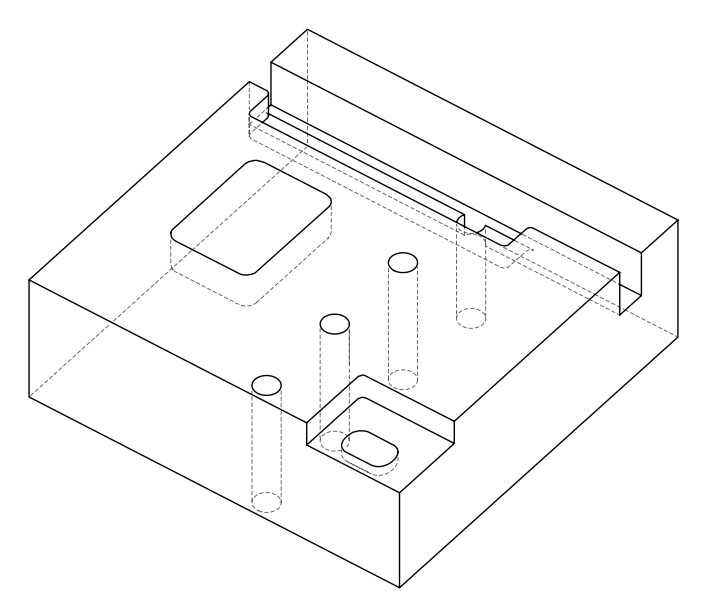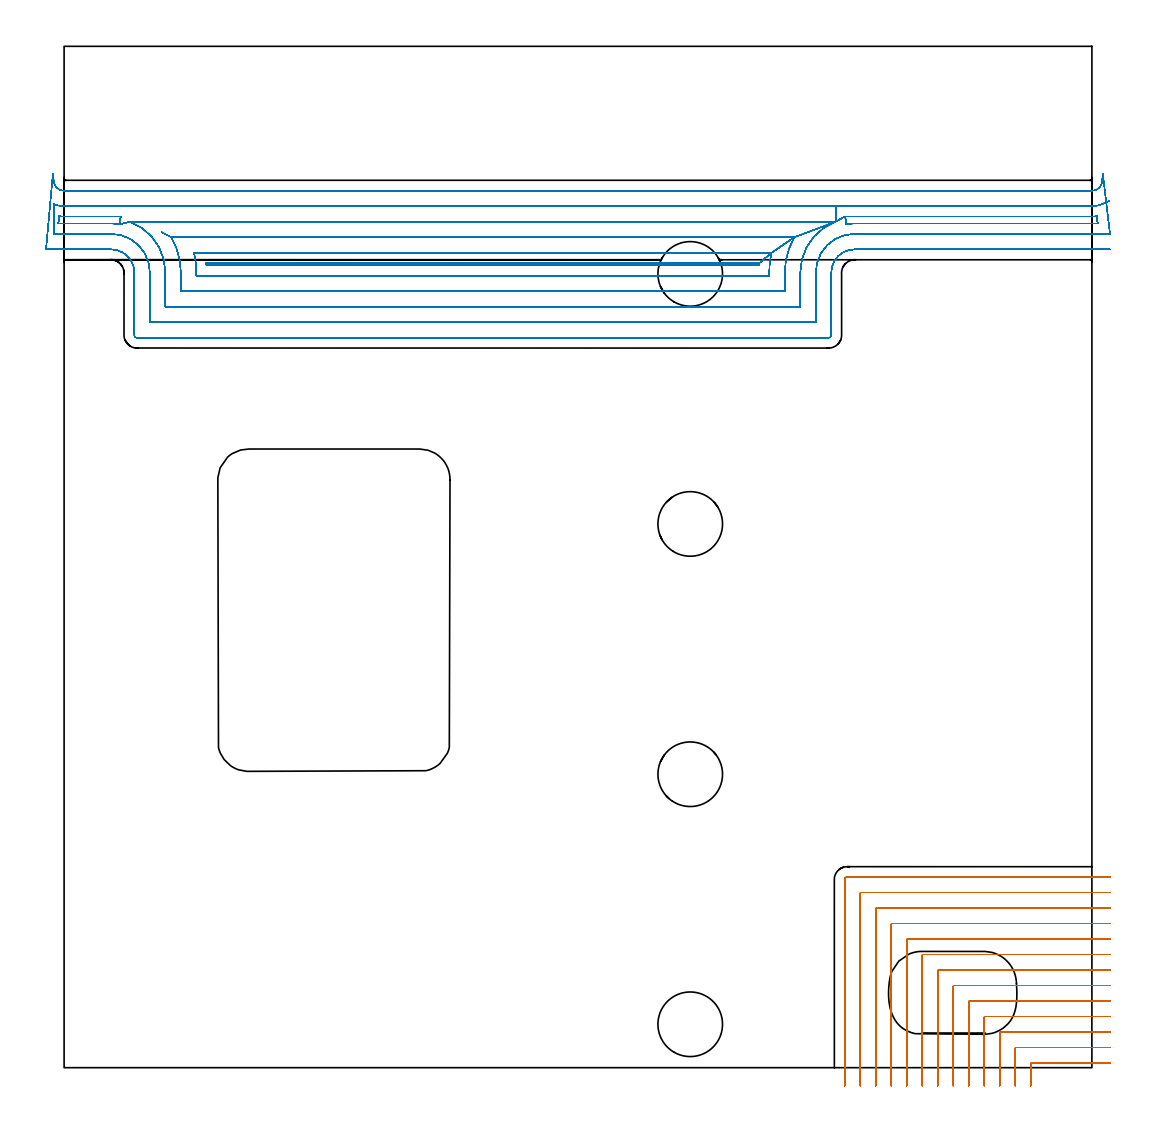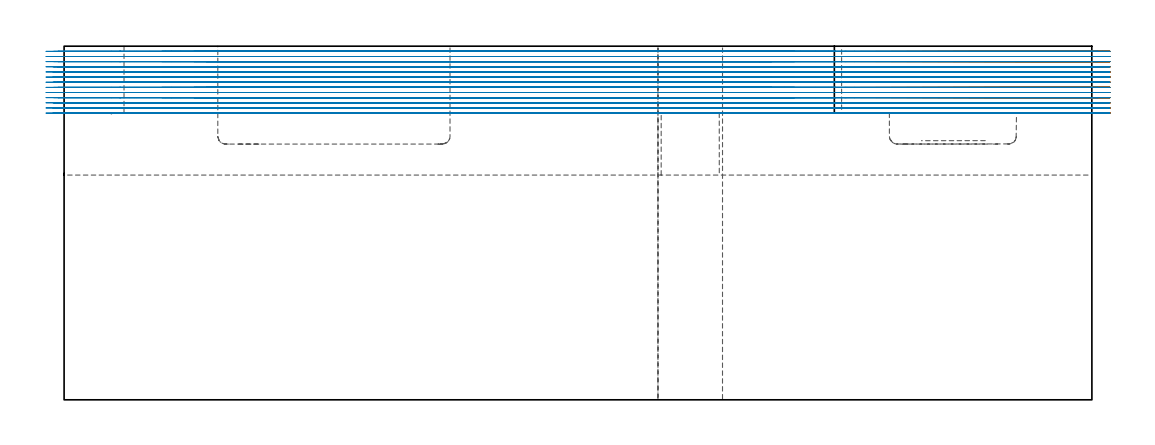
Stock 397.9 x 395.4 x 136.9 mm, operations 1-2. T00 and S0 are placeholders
(PLAN: 21 operations, 16 tool changes, 182.9 min)
(1 MILL_CORNER_NOTCH_RECTANGULAR | CORNER_NOTCH_RECTANGULAR | NXT0201_009 | Follow Part, ap 2, ae 75% | 41.83 min | 200778 mm3)
(2 MILL_OPEN_POCKET | POCKET_OPEN | NXT0201_009 | Follow Part, ap 2, ae 75% | 110.9 min | 562471 mm3)
(3 MILL_RECTANGULAR_POCKET | POCKET_RECTANGULAR_STRAIGHT | UGT0201_095 | Follow Part, ap 5, ae 75% | 15.76 min | 419769 mm3)
(4 MILL_RECTANGULAR_POCKET_1 | POCKET_RECTANGULAR_STRAIGHT_1 | UGT0201_095 | Follow Part, ap 5, ae 75% | 0.84 min | 17001 mm3)
(5 MILL_RECTANGULAR_SLOT | SLOT_RECTANGULAR | UGT0201_018 | Follow Part, ap 7.5, ae 75% | 7.46 min | 295237 mm3)
(6 SPOT_DRILL | STEP1HOLE | NXT0321_9005460120000 | 0.05 min | 275 mm3)
(7 SPOT_DRILL_1 | STEP1HOLE_1 | NXT0321_9005460120000 | 0.05 min | 209 mm3)
(8 SPOT_DRILL_2 | STEP1HOLE_2 | NXT0321_9005460120000 | 0.05 min | 54 mm3)
(9 DRILL_BLIND_HOLE_INTO_CENTER | STEP1HOLE | NXT0301_037 | 0.05 min | 373 mm3)
(10 GUN_DRILL_THROUGH_HOLE | STEP1HOLE | UGT0307_002 | 0.62 min | 3448 mm3)
(11 SPADE_DRILL_TO_ENLARGE_THROUGH_HOLE | STEP1HOLE | UGT0306_006 | 0.58 min | 21715 mm3)
(12 DRILL_TO_ENLARGE_THROUGH_HOLE | STEP1HOLE | UGT0301_059 | 0.59 min | 41458 mm3)
(13 DRILL_BLIND_HOLE_INTO_CENTER_1 | STEP1HOLE_1 | NXT0301_037 | 0.05 min | 196 mm3)
(14 GUN_DRILL_THROUGH_HOLE_1 | STEP1HOLE_1 | UGT0307_002 | 0.62 min | 3720 mm3)
(15 SPADE_DRILL_TO_ENLARGE_THROUGH_HOLE_1 | STEP1HOLE_1 | UGT0306_006 | 0.58 min | 21661 mm3)
(16 DRILL_TO_ENLARGE_THROUGH_HOLE_1 | STEP1HOLE_1 | UGT0301_059 | 0.59 min | 41401 mm3)
(17 DRILL_BLIND_HOLE_INTO_CENTER_2 | STEP1HOLE_2 | NXT0301_037 | 0.05 min | 234 mm3)
(18 GUN_DRILL_THROUGH_HOLE_2 | STEP1HOLE_2 | UGT0307_002 | 0.62 min | 3495 mm3)
(19 SPADE_DRILL_TO_ENLARGE_THROUGH_HOLE_2 | STEP1HOLE_2 | UGT0306_006 | 0.58 min | 21818 mm3)
(20 DRILL_TO_ENLARGE_THROUGH_HOLE_2 | STEP1HOLE_2 | UGT0301_059 | 0.59 min | 41357 mm3)
(21 INDEXABLE_INSERT_DRILL_THROUGH_HOLE_FROM_SOLID | STEP1HOLE_3 | NXT0302_021 | 0.47 min | 49906 mm3)
(TOOL NXT0201_009 | ENDMILL 8mm [2P460-0800-NA 1630] | D8 FL26 Z6)
(TOOL UGT0201_095 | End mill 20 mm | D20 R3 FL38 Z4)
(TOOL UGT0201_018 | End mill 30 mm | D30 FL50 Z4)
(TOOL NXT0321_9005460120000 | NC Spot Drill, 142deg, 12mm, Carbide, Uncoated | D12 PA142 FL30 Z2)
(TOOL NXT0301_037 | Carbide Drill 6.6mm [860.1-0660-033A1-MM 2214] | D6.6 PA140 FL53 Z2)
(TOOL UGT0307_002 | Gun Drill 6 mm | D6 PA130 FL24 Z1)
(TOOL UGT0306_006 | Spade Drill 15.5mm | D15.5 PA132 FL10 Z2)
(TOOL UGT0301_059 | Twist Drill 25 mm | D25 PA118 FL160 Z2)
(TOOL NXT0302_021 | Index. Insert Drill 25mm [880-D2500L25-05] | D25 PA176 FL125 Z2)
(OP 1 MILL_CORNER_NOTCH_RECTANGULAR)
G17 G21 G94 G90
T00 M6
G54
G17 G0 G90 X404.9 Y1.8 S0 M3
G43 Z146.9 H1
Z134.908
G94 G1 X401.9 F250.
X374.595 F500.
G3 X374.2 Y1.405 R0.4
G1 Y-4.
Y-7. F250.
G0 Z146.9
X404.9 Y7.8
Z134.908
G1 X401.9
X368.595 F500.
G3 X368.2 Y7.405 R0.4
G1 Y-4.
Y-7. F250.
G0 Z146.9
X404.9 Y13.8
Z134.908
G1 X401.9
X362.595 F500.
G3 X362.2 Y13.405 R0.4
G1 Y-4.
Y-7. F250.
G0 Z146.9
X404.9 Y19.8
Z134.908
G1 X401.9
X356.596 F500.
G3 X356.2 Y19.404 R0.4
G1 Y-4.
Y-7. F250.
G0 Z146.9
X404.9 Y25.8
Z134.908
G1 X401.9
X350.596 F500.
G3 X350.2 Y25.404 R0.4
G1 Y-4.
Y-7. F250.
G0 Z146.9
X404.9 Y31.8
Z134.908
G1 X401.9
X344.596 F500.
G3 X344.2 Y31.404 R0.4
G1 Y-4.
Y-7. F250.
G0 Z146.9
X404.9 Y37.8
Z134.908
G1 X401.9
X338.596 F500.
G3 X338.2 Y37.404 R0.4
G1 Y-4.
Y-7. F250.
G0 Z146.9
X404.9 Y43.8
Z134.908
G1 X401.9
X332.596 F500.
G3 X332.2 Y43.404 R0.4
G1 Y-4.
Y-7. F250.
G0 Z146.9
X404.9 Y49.8
Z134.908
G1 X401.9
X326.597 F500.
G3 X326.2 Y49.403 R0.4
G1 Y-4.
Y-7. F250.
G0 Z146.9
X404.9 Y55.8
Z134.908
G1 X401.9
X320.597 F500.
G3 X320.2 Y55.403 R0.4
G1 Y-4.
Y-7. F250.
G0 Z146.9
X404.9 Y61.8
Z134.908
G1 X401.9
X314.597 F500.
G3 X314.2 Y61.403 R0.4
G1 Y-4.
Y-7. F250.
G0 Z146.9
X404.9 Y67.8
Z134.908
G1 X401.9
X308.597 F500.
G3 X308.2 Y67.403 R0.4
G1 Y-4.
Y-7. F250.
G0 Z146.9
X404.9 Y73.8
Z134.908
G1 X401.9
X303.1 F500.
G3 X302.2 Y72.9 R0.9
G1 Y-4.
Y-7. F250.
G0 Z146.9
X404.9 Y1.8
Z132.915
G1 X401.9
X374.595 F500.
G3 X374.2 Y1.405 R0.4
G1 Y-4.
Y-7. F250.
G0 Z146.9
X404.9 Y7.8
Z132.915
G1 X401.9
X368.595 F500.
G3 X368.2 Y7.405 R0.4
G1 Y-4.
Y-7. F250.
G0 Z146.9
X404.9 Y13.8
Z132.915
G1 X401.9
X362.595 F500.
G3 X362.2 Y13.405 R0.4
G1 Y-4.
Y-7. F250.
G0 Z146.9
X404.9 Y19.8
Z132.915
G1 X401.9
X356.596 F500.
G3 X356.2 Y19.404 R0.4
G1 Y-4.
Y-7. F250.
G0 Z146.9
X404.9 Y25.8
Z132.915
G1 X401.9
X350.596 F500.
G3 X350.2 Y25.404 R0.4
G1 Y-4.
Y-7. F250.
G0 Z146.9
X404.9 Y31.8
Z132.915
G1 X401.9
X344.596 F500.
G3 X344.2 Y31.404 R0.4
G1 Y-4.
Y-7. F250.
G0 Z146.9
X404.9 Y37.8
Z132.915
G1 X401.9
X338.596 F500.
G3 X338.2 Y37.404 R0.4
G1 Y-4.
Y-7. F250.
G0 Z146.9
X404.9 Y43.8
Z132.915
G1 X401.9
X332.596 F500.
G3 X332.2 Y43.404 R0.4
G1 Y-4.
Y-7. F250.
G0 Z146.9
X404.9 Y49.8
Z132.915
G1 X401.9
X326.597 F500.
G3 X326.2 Y49.403 R0.4
G1 Y-4.
Y-7. F250.
G0 Z146.9
X404.9 Y55.8
Z132.915
G1 X401.9
X320.597 F500.
G3 X320.2 Y55.403 R0.4
G1 Y-4.
Y-7. F250.
G0 Z146.9
X404.9 Y61.8
Z132.915
G1 X401.9
X314.597 F500.
G3 X314.2 Y61.403 R0.4
G1 Y-4.
Y-7. F250.
G0 Z146.9
X404.9 Y67.8
Z132.915
G1 X401.9
X308.597 F500.
G3 X308.2 Y67.403 R0.4
G1 Y-4.
Y-7. F250.
G0 Z146.9
X404.9 Y73.8
Z132.915
G1 X401.9
X303.1 F500.
G3 X302.2 Y72.9 R0.9
G1 Y-4.
Y-7. F250.
G0 Z146.9
X404.9 Y1.8
Z130.923
G1 X401.9
X374.595 F500.
G3 X374.2 Y1.405 R0.4
G1 Y-4.
Y-7. F250.
G0 Z146.9
X404.9 Y7.8
Z130.923
G1 X401.9
X368.595 F500.
G3 X368.2 Y7.405 R0.4
G1 Y-4.
Y-7. F250.
G0 Z146.9
X404.9 Y13.8
Z130.923
G1 X401.9
X362.595 F500.
G3 X362.2 Y13.405 R0.4
G1 Y-4.
Y-7. F250.
G0 Z146.9
X404.9 Y19.8
Z130.923
G1 X401.9
X356.596 F500.
G3 X356.2 Y19.404 R0.4
G1 Y-4.
Y-7. F250.
G0 Z146.9
X404.9 Y25.8
Z130.923
G1 X401.9
X350.596 F500.
G3 X350.2 Y25.404 R0.4
G1 Y-4.
Y-7. F250.
G0 Z146.9
X404.9 Y31.8
Z130.923
G1 X401.9
X344.596 F500.
G3 X344.2 Y31.404 R0.4
G1 Y-4.
Y-7. F250.
G0 Z146.9
X404.9 Y37.8
Z130.923
G1 X401.9
X338.596 F500.
G3 X338.2 Y37.404 R0.4
G1 Y-4.
Y-7. F250.
G0 Z146.9
X404.9 Y43.8
Z130.923
G1 X401.9
X332.596 F500.
G3 X332.2 Y43.404 R0.4
G1 Y-4.
Y-7. F250.
G0 Z146.9
X404.9 Y49.8
Z130.923
G1 X401.9
X326.597 F500.
G3 X326.2 Y49.403 R0.4
G1 Y-4.
Y-7. F250.
G0 Z146.9
X404.9 Y55.8
Z130.923
G1 X401.9
X320.597 F500.
G3 X320.2 Y55.403 R0.4
G1 Y-4.
Y-7. F250.
G0 Z146.9
X404.9 Y61.8
Z130.923
G1 X401.9
X314.597 F500.
G3 X314.2 Y61.403 R0.4
G1 Y-4.
Y-7. F250.
G0 Z146.9
X404.9 Y67.8
Z130.923
G1 X401.9
X308.597 F500.
G3 X308.2 Y67.403 R0.4
G1 Y-4.
Y-7. F250.
G0 Z146.9
X404.9 Y73.8
Z130.923
G1 X401.9
X303.1 F500.
G3 X302.2 Y72.9 R0.9
G1 Y-4.
Y-7. F250.
G0 Z146.9
X404.9 Y1.8
Z128.931
G1 X401.9
X374.595 F500.
G3 X374.2 Y1.405 R0.4
G1 Y-4.
Y-7. F250.
G0 Z146.9
X404.9 Y7.8
Z128.931
G1 X401.9
X368.595 F500.
G3 X368.2 Y7.405 R0.4
G1 Y-4.
Y-7. F250.
G0 Z146.9
X404.9 Y13.8
Z128.931
G1 X401.9
X362.595 F500.
G3 X362.2 Y13.405 R0.4
G1 Y-4.
Y-7. F250.
G0 Z146.9
X404.9 Y19.8
Z128.931
G1 X401.9
X356.596 F500.
G3 X356.2 Y19.404 R0.4
G1 Y-4.
Y-7. F250.
G0 Z146.9
X404.9 Y25.8
Z128.931
G1 X401.9
X350.596 F500.
G3 X350.2 Y25.404 R0.4
G1 Y-4.
Y-7. F250.
G0 Z146.9
X404.9 Y31.8
Z128.931
G1 X401.9
X344.596 F500.
G3 X344.2 Y31.404 R0.4
G1 Y-4.
Y-7. F250.
G0 Z146.9
X404.9 Y37.8
Z128.931
G1 X401.9
X338.596 F500.
G3 X338.2 Y37.404 R0.4
G1 Y-4.
Y-7. F250.
G0 Z146.9
X404.9 Y43.8
Z128.931
G1 X401.9
X332.596 F500.
G3 X332.2 Y43.404 R0.4
G1 Y-4.
Y-7. F250.
G0 Z146.9
X404.9 Y49.8
Z128.931
G1 X401.9
X326.597 F500.
G3 X326.2 Y49.403 R0.4
G1 Y-4.
Y-7. F250.
G0 Z146.9
X404.9 Y55.8
Z128.931
G1 X401.9
X320.597 F500.
G3 X320.2 Y55.403 R0.4
G1 Y-4.
Y-7. F250.
G0 Z146.9
X404.9 Y61.8
Z128.931
G1 X401.9
X314.597 F500.
G3 X314.2 Y61.403 R0.4
G1 Y-4.
Y-7. F250.
G0 Z146.9
X404.9 Y67.8
Z128.931
G1 X401.9
X308.597 F500.
G3 X308.2 Y67.403 R0.4
G1 Y-4.
Y-7. F250.
G0 Z146.9
X404.9 Y73.8
Z128.931
G1 X401.9
X303.1 F500.
G3 X302.2 Y72.9 R0.9
G1 Y-4.
Y-7. F250.
G0 Z146.9
X404.9 Y1.8
Z126.938
G1 X401.9
X374.595 F500.
G3 X374.2 Y1.405 R0.4
G1 Y-4.
Y-7. F250.
G0 Z146.9
X404.9 Y7.8
Z126.938
G1 X401.9
X368.595 F500.
G3 X368.2 Y7.405 R0.4
G1 Y-4.
Y-7. F250.
G0 Z146.9
X404.9 Y13.8
Z126.938
G1 X401.9
X362.595 F500.
G3 X362.2 Y13.405 R0.4
G1 Y-4.
Y-7. F250.
G0 Z146.9
X404.9 Y19.8
Z126.938
G1 X401.9
X356.596 F500.
G3 X356.2 Y19.404 R0.4
G1 Y-4.
Y-7. F250.
G0 Z146.9
X404.9 Y25.8
Z126.938
G1 X401.9
X350.596 F500.
G3 X350.2 Y25.404 R0.4
G1 Y-4.
Y-7. F250.
G0 Z146.9
X404.9 Y31.8
Z126.938
G1 X401.9
X344.596 F500.
G3 X344.2 Y31.404 R0.4
G1 Y-4.
Y-7. F250.
G0 Z146.9
X404.9 Y37.8
Z126.938
G1 X401.9
X338.596 F500.
G3 X338.2 Y37.404 R0.4
G1 Y-4.
Y-7. F250.
G0 Z146.9
X404.9 Y43.8
Z126.938
G1 X401.9
X332.596 F500.
G3 X332.2 Y43.404 R0.4
G1 Y-4.
Y-7. F250.
G0 Z146.9
X404.9 Y49.8
Z126.938
G1 X401.9
X326.597 F500.
G3 X326.2 Y49.403 R0.4
G1 Y-4.
Y-7. F250.
G0 Z146.9
X404.9 Y55.8
Z126.938
G1 X401.9
X320.597 F500.
G3 X320.2 Y55.403 R0.4
G1 Y-4.
Y-7. F250.
G0 Z146.9
X404.9 Y61.8
Z126.938
G1 X401.9
X314.597 F500.
G3 X314.2 Y61.403 R0.4
G1 Y-4.
Y-7. F250.
G0 Z146.9
X404.9 Y67.8
Z126.938
G1 X401.9
X308.597 F500.
G3 X308.2 Y67.403 R0.4
G1 Y-4.
Y-7. F250.
G0 Z146.9
X404.9 Y73.8
Z126.938
G1 X401.9
X303.1 F500.
G3 X302.2 Y72.9 R0.9
G1 Y-4.
Y-7. F250.
G0 Z146.9
X404.9 Y1.8
Z124.946
G1 X401.9
X374.595 F500.
G3 X374.2 Y1.405 R0.4
G1 Y-4.
Y-7. F250.
G0 Z146.9
X404.9 Y7.8
Z124.946
G1 X401.9
X368.595 F500.
G3 X368.2 Y7.405 R0.4
G1 Y-4.
Y-7. F250.
G0 Z146.9
X404.9 Y13.8
Z124.946
G1 X401.9
X362.595 F500.
G3 X362.2 Y13.405 R0.4
G1 Y-4.
Y-7. F250.
G0 Z146.9
X404.9 Y19.8
Z124.946
G1 X401.9
X356.596 F500.
G3 X356.2 Y19.404 R0.4
G1 Y-4.
Y-7. F250.
G0 Z146.9
X404.9 Y25.8
Z124.946
G1 X401.9
X350.596 F500.
G3 X350.2 Y25.404 R0.4
G1 Y-4.
Y-7. F250.
G0 Z146.9
X404.9 Y31.8
Z124.946
G1 X401.9
X344.596 F500.
G3 X344.2 Y31.404 R0.4
G1 Y-4.
Y-7. F250.
G0 Z146.9
X404.9 Y37.8
Z124.946
G1 X401.9
X338.596 F500.
G3 X338.2 Y37.404 R0.4
G1 Y-4.
Y-7. F250.
G0 Z146.9
X404.9 Y43.8
Z124.946
G1 X401.9
X332.596 F500.
G3 X332.2 Y43.404 R0.4
G1 Y-4.
Y-7. F250.
G0 Z146.9
X404.9 Y49.8
Z124.946
G1 X401.9
X326.597 F500.
G3 X326.2 Y49.403 R0.4
G1 Y-4.
Y-7. F250.
G0 Z146.9
X404.9 Y55.8
Z124.946
G1 X401.9
X320.597 F500.
G3 X320.2 Y55.403 R0.4
G1 Y-4.
Y-7. F250.
G0 Z146.9
X404.9 Y61.8
Z124.946
G1 X401.9
X314.597 F500.
G3 X314.2 Y61.403 R0.4
G1 Y-4.
Y-7. F250.
G0 Z146.9
X404.9 Y67.8
Z124.946
G1 X401.9
X308.597 F500.
G3 X308.2 Y67.403 R0.4
G1 Y-4.
Y-7. F250.
G0 Z146.9
X404.9 Y73.8
Z124.946
G1 X401.9
X303.1 F500.
G3 X302.2 Y72.9 R0.9
G1 Y-4.
Y-7. F250.
G0 Z146.9
X404.9 Y1.8
Z122.954
G1 X401.9
X374.595 F500.
G3 X374.2 Y1.405 R0.4
G1 Y-4.
Y-7. F250.
G0 Z146.9
X404.9 Y7.8
Z122.954
G1 X401.9
X368.595 F500.
G3 X368.2 Y7.405 R0.4
G1 Y-4.
Y-7. F250.
G0 Z146.9
X404.9 Y13.8
Z122.954
G1 X401.9
X362.595 F500.
G3 X362.2 Y13.405 R0.4
G1 Y-4.
Y-7. F250.
G0 Z146.9
X404.9 Y19.8
Z122.954
G1 X401.9
X356.596 F500.
G3 X356.2 Y19.404 R0.4
G1 Y-4.
Y-7. F250.
G0 Z146.9
X404.9 Y25.8
Z122.954
G1 X401.9
X350.596 F500.
G3 X350.2 Y25.404 R0.4
G1 Y-4.
Y-7. F250.
G0 Z146.9
X404.9 Y31.8
Z122.954
G1 X401.9
X344.596 F500.
G3 X344.2 Y31.404 R0.4
G1 Y-4.
Y-7. F250.
G0 Z146.9
X404.9 Y37.8
Z122.954
G1 X401.9
X338.596 F500.
G3 X338.2 Y37.404 R0.4
G1 Y-4.
Y-7. F250.
G0 Z146.9
X404.9 Y43.8
Z122.954
G1 X401.9
X332.596 F500.
G3 X332.2 Y43.404 R0.4
G1 Y-4.
Y-7. F250.
G0 Z146.9
X404.9 Y49.8
Z122.954
G1 X401.9
X326.597 F500.
G3 X326.2 Y49.403 R0.4
G1 Y-4.
Y-7. F250.
G0 Z146.9
X404.9 Y55.8
Z122.954
G1 X401.9
X320.597 F500.
G3 X320.2 Y55.403 R0.4
G1 Y-4.
Y-7. F250.
G0 Z146.9
X404.9 Y61.8
Z122.954
G1 X401.9
X314.597 F500.
G3 X314.2 Y61.403 R0.4
G1 Y-4.
Y-7. F250.
G0 Z146.9
X404.9 Y67.8
Z122.954
G1 X401.9
X308.597 F500.
G3 X308.2 Y67.403 R0.4
G1 Y-4.
Y-7. F250.
G0 Z146.9
X404.9 Y73.8
Z122.954
G1 X401.9
X303.1 F500.
G3 X302.2 Y72.9 R0.9
G1 Y-4.
Y-7. F250.
G0 Z146.9
X404.9 Y1.8
Z120.961
G1 X401.9
X374.595 F500.
G3 X374.2 Y1.405 R0.4
G1 Y-4.
Y-7. F250.
G0 Z146.9
X404.9 Y7.8
Z120.961
G1 X401.9
X368.595 F500.
G3 X368.2 Y7.405 R0.4
G1 Y-4.
Y-7. F250.
G0 Z146.9
X404.9 Y13.8
Z120.961
G1 X401.9
X362.595 F500.
G3 X362.2 Y13.405 R0.4
G1 Y-4.
Y-7. F250.
G0 Z146.9
X404.9 Y19.8
Z120.961
G1 X401.9
X356.596 F500.
G3 X356.2 Y19.404 R0.4
G1 Y-4.
Y-7. F250.
G0 Z146.9
X404.9 Y25.8
Z120.961
G1 X401.9
X350.596 F500.
G3 X350.2 Y25.404 R0.4
G1 Y-4.
Y-7. F250.
G0 Z146.9
X404.9 Y31.8
Z120.961
G1 X401.9
X344.596 F500.
G3 X344.2 Y31.404 R0.4
G1 Y-4.
Y-7. F250.
G0 Z146.9
X404.9 Y37.8
Z120.961
G1 X401.9
X338.596 F500.
G3 X338.2 Y37.404 R0.4
G1 Y-4.
Y-7. F250.
G0 Z146.9
X404.9 Y43.8
Z120.961
G1 X401.9
X332.596 F500.
G3 X332.2 Y43.404 R0.4
G1 Y-4.
Y-7. F250.
G0 Z146.9
X404.9 Y49.8
Z120.961
G1 X401.9
X326.597 F500.
G3 X326.2 Y49.403 R0.4
G1 Y-4.
Y-7. F250.
G0 Z146.9
X404.9 Y55.8
Z120.961
G1 X401.9
X320.597 F500.
G3 X320.2 Y55.403 R0.4
G1 Y-4.
Y-7. F250.
G0 Z146.9
X404.9 Y61.8
Z120.961
G1 X401.9
X314.597 F500.
G3 X314.2 Y61.403 R0.4
G1 Y-4.
Y-7. F250.
G0 Z146.9
X404.9 Y67.8
Z120.961
G1 X401.9
X308.597 F500.
G3 X308.2 Y67.403 R0.4
G1 Y-4.
Y-7. F250.
G0 Z146.9
X404.9 Y73.8
Z120.961
G1 X401.9
X303.1 F500.
G3 X302.2 Y72.9 R0.9
G1 Y-4.
Y-7. F250.
G0 Z146.9
X404.9 Y1.8
Z118.969
G1 X401.9
X374.595 F500.
G3 X374.2 Y1.405 R0.4
G1 Y-4.
Y-7. F250.
G0 Z146.9
X404.9 Y7.8
Z118.969
G1 X401.9
X368.595 F500.
G3 X368.2 Y7.405 R0.4
G1 Y-4.
Y-7. F250.
G0 Z146.9
X404.9 Y13.8
Z118.969
G1 X401.9
X362.595 F500.
G3 X362.2 Y13.405 R0.4
G1 Y-4.
Y-7. F250.
G0 Z146.9
X404.9 Y19.8
Z118.969
G1 X401.9
X356.596 F500.
G3 X356.2 Y19.404 R0.4
G1 Y-4.
Y-7. F250.
G0 Z146.9
X404.9 Y25.8
Z118.969
G1 X401.9
X350.596 F500.
G3 X350.2 Y25.404 R0.4
G1 Y-4.
Y-7. F250.
G0 Z146.9
X404.9 Y31.8
Z118.969
G1 X401.9
X344.596 F500.
G3 X344.2 Y31.404 R0.4
G1 Y-4.
Y-7. F250.
G0 Z146.9
X404.9 Y37.8
Z118.969
G1 X401.9
X338.596 F500.
G3 X338.2 Y37.404 R0.4
G1 Y-4.
Y-7. F250.
G0 Z146.9
X404.9 Y43.8
Z118.969
G1 X401.9
X332.596 F500.
G3 X332.2 Y43.404 R0.4
G1 Y-4.
Y-7. F250.
G0 Z146.9
X404.9 Y49.8
Z118.969
G1 X401.9
X326.597 F500.
G3 X326.2 Y49.403 R0.4
G1 Y-4.
Y-7. F250.
G0 Z146.9
X404.9 Y55.8
Z118.969
G1 X401.9
X320.597 F500.
G3 X320.2 Y55.403 R0.4
G1 Y-4.
Y-7. F250.
G0 Z146.9
X404.9 Y61.8
Z118.969
G1 X401.9
X314.597 F500.
G3 X314.2 Y61.403 R0.4
G1 Y-4.
Y-7. F250.
G0 Z146.9
X404.9 Y67.8
Z118.969
G1 X401.9
X308.597 F500.
G3 X308.2 Y67.403 R0.4
G1 Y-4.
Y-7. F250.
G0 Z146.9
X404.9 Y73.8
Z118.969
G1 X401.9
X303.1 F500.
G3 X302.2 Y72.9 R0.9
G1 Y-4.
Y-7. F250.
G0 Z146.9
X404.9 Y1.8
Z116.977
G1 X401.9
X374.595 F500.
G3 X374.2 Y1.405 R0.4
G1 Y-4.
Y-7. F250.
G0 Z146.9
X404.9 Y7.8
Z116.977
G1 X401.9
X368.595 F500.
G3 X368.2 Y7.405 R0.4
G1 Y-4.
Y-7. F250.
G0 Z146.9
X404.9 Y13.8
Z116.977
G1 X401.9
X362.595 F500.
G3 X362.2 Y13.405 R0.4
G1 Y-4.
Y-7. F250.
G0 Z146.9
X404.9 Y19.8
Z116.977
G1 X401.9
X356.596 F500.
G3 X356.2 Y19.404 R0.4
G1 Y-4.
Y-7. F250.
G0 Z146.9
X404.9 Y25.8
Z116.977
G1 X401.9
X350.596 F500.
G3 X350.2 Y25.404 R0.4
G1 Y-4.
Y-7. F250.
G0 Z146.9
X404.9 Y31.8
Z116.977
G1 X401.9
X344.596 F500.
G3 X344.2 Y31.404 R0.4
G1 Y-4.
Y-7. F250.
G0 Z146.9
X404.9 Y37.8
Z116.977
G1 X401.9
X338.596 F500.
G3 X338.2 Y37.404 R0.4
G1 Y-4.
Y-7. F250.
G0 Z146.9
X404.9 Y43.8
Z116.977
G1 X401.9
X332.596 F500.
G3 X332.2 Y43.404 R0.4
G1 Y-4.
Y-7. F250.
G0 Z146.9
X404.9 Y49.8
Z116.977
G1 X401.9
X326.597 F500.
G3 X326.2 Y49.403 R0.4
G1 Y-4.
Y-7. F250.
G0 Z146.9
X404.9 Y55.8
Z116.977
G1 X401.9
X320.597 F500.
G3 X320.2 Y55.403 R0.4
G1 Y-4.
Y-7. F250.
G0 Z146.9
X404.9 Y61.8
Z116.977
G1 X401.9
X314.597 F500.
G3 X314.2 Y61.403 R0.4
G1 Y-4.
Y-7. F250.
G0 Z146.9
X404.9 Y67.8
Z116.977
G1 X401.9
X308.597 F500.
G3 X308.2 Y67.403 R0.4
G1 Y-4.
Y-7. F250.
G0 Z146.9
X404.9 Y73.8
Z116.977
G1 X401.9
X303.1 F500.
G3 X302.2 Y72.9 R0.9
G1 Y-4.
Y-7. F250.
G0 Z146.9
X404.9 Y1.8
Z114.985
G1 X401.9
X374.595 F500.
G3 X374.2 Y1.405 R0.4
G1 Y-4.
Y-7. F250.
G0 Z146.9
X404.9 Y7.8
Z114.985
G1 X401.9
X368.595 F500.
G3 X368.2 Y7.405 R0.4
G1 Y-4.
Y-7. F250.
G0 Z146.9
X404.9 Y13.8
Z114.985
G1 X401.9
X362.595 F500.
G3 X362.2 Y13.405 R0.4
G1 Y-4.
Y-7. F250.
G0 Z146.9
X404.9 Y19.8
Z114.985
G1 X401.9
X356.596 F500.
G3 X356.2 Y19.404 R0.4
G1 Y-4.
Y-7. F250.
G0 Z146.9
X404.9 Y25.8
Z114.985
G1 X401.9
X350.596 F500.
G3 X350.2 Y25.404 R0.4
G1 Y-4.
Y-7. F250.
G0 Z146.9
X404.9 Y31.8
Z114.985
G1 X401.9
X344.596 F500.
G3 X344.2 Y31.404 R0.4
G1 Y-4.
Y-7. F250.
G0 Z146.9
X404.9 Y37.8
Z114.985
G1 X401.9
X338.596 F500.
G3 X338.2 Y37.404 R0.4
G1 Y-4.
Y-7. F250.
G0 Z146.9
X404.9 Y43.8
Z114.985
G1 X401.9
X332.596 F500.
G3 X332.2 Y43.404 R0.4
G1 Y-4.
Y-7. F250.
G0 Z146.9
X404.9 Y49.8
Z114.985
G1 X401.9
X326.597 F500.
G3 X326.2 Y49.403 R0.4
G1 Y-4.
Y-7. F250.
G0 Z146.9
X404.9 Y55.8
Z114.985
G1 X401.9
X320.597 F500.
G3 X320.2 Y55.403 R0.4
G1 Y-4.
Y-7. F250.
G0 Z146.9
X404.9 Y61.8
Z114.985
G1 X401.9
X314.597 F500.
G3 X314.2 Y61.403 R0.4
G1 Y-4.
Y-7. F250.
G0 Z146.9
X404.9 Y67.8
Z114.985
G1 X401.9
X308.597 F500.
G3 X308.2 Y67.403 R0.4
G1 Y-4.
Y-7. F250.
G0 Z146.9
X404.9 Y73.8
Z114.985
G1 X401.9
X303.1 F500.
G3 X302.2 Y72.9 R0.9
G1 Y-4.
Y-7. F250.
G0 Z146.9
X404.9 Y1.8
Z112.992
G1 X401.9
X374.595 F500.
G3 X374.2 Y1.405 R0.4
G1 Y-4.
Y-7. F250.
G0 Z146.9
X404.9 Y7.8
Z112.992
G1 X401.9
X368.595 F500.
G3 X368.2 Y7.405 R0.4
G1 Y-4.
Y-7. F250.
G0 Z146.9
X404.9 Y13.8
Z112.992
G1 X401.9
X362.595 F500.
G3 X362.2 Y13.405 R0.4
G1 Y-4.
Y-7. F250.
G0 Z146.9
X404.9 Y19.8
Z112.992
G1 X401.9
X356.596 F500.
G3 X356.2 Y19.404 R0.4
G1 Y-4.
Y-7. F250.
G0 Z146.9
X404.9 Y25.8
Z112.992
G1 X401.9
X350.596 F500.
G3 X350.2 Y25.404 R0.4
G1 Y-4.
Y-7. F250.
G0 Z146.9
X404.9 Y31.8
Z112.992
G1 X401.9
X344.596 F500.
G3 X344.2 Y31.404 R0.4
G1 Y-4.
Y-7. F250.
G0 Z146.9
X404.9 Y37.8
Z112.992
G1 X401.9
X338.596 F500.
G3 X338.2 Y37.404 R0.4
G1 Y-4.
Y-7. F250.
G0 Z146.9
X404.9 Y43.8
Z112.992
G1 X401.9
X332.596 F500.
G3 X332.2 Y43.404 R0.4
G1 Y-4.
Y-7. F250.
G0 Z146.9
X404.9 Y49.8
Z112.992
G1 X401.9
X326.597 F500.
G3 X326.2 Y49.403 R0.4
G1 Y-4.
Y-7. F250.
G0 Z146.9
X404.9 Y55.8
Z112.992
G1 X401.9
X320.597 F500.
G3 X320.2 Y55.403 R0.4
G1 Y-4.
Y-7. F250.
G0 Z146.9
X404.9 Y61.8
Z112.992
G1 X401.9
X314.597 F500.
G3 X314.2 Y61.403 R0.4
G1 Y-4.
Y-7. F250.
G0 Z146.9
X404.9 Y67.8
Z112.992
G1 X401.9
X308.597 F500.
G3 X308.2 Y67.403 R0.4
G1 Y-4.
Y-7. F250.
G0 Z146.9
X404.9 Y73.8
Z112.992
G1 X401.9
X303.1 F500.
G3 X302.2 Y72.9 R0.9
G1 Y-4.
Y-7. F250.
G0 Z146.9
X404.9 Y1.8
Z111.
G1 X401.9
X374.595 F500.
G3 X374.2 Y1.405 R0.4
G1 Y-4.
Y-7. F250.
G0 Z146.9
X404.9 Y7.8
Z111.
G1 X401.9
X368.595 F500.
G3 X368.2 Y7.405 R0.4
G1 Y-4.
Y-7. F250.
G0 Z146.9
X404.9 Y13.8
Z111.
G1 X401.9
X362.595 F500.
G3 X362.2 Y13.405 R0.4
G1 Y-4.
Y-7. F250.
G0 Z146.9
X404.9 Y19.8
Z111.
G1 X401.9
X356.596 F500.
G3 X356.2 Y19.404 R0.4
G1 Y-4.
Y-7. F250.
G0 Z146.9
X404.9 Y25.8
Z111.
G1 X401.9
X350.596 F500.
G3 X350.2 Y25.404 R0.4
G1 Y-4.
Y-7. F250.
G0 Z146.9
X404.9 Y31.8
Z111.
G1 X401.9
X344.596 F500.
G3 X344.2 Y31.404 R0.4
G1 Y-4.
Y-7. F250.
G0 Z146.9
X404.9 Y37.8
Z111.
G1 X401.9
X338.596 F500.
G3 X338.2 Y37.404 R0.4
G1 Y-4.
Y-7. F250.
G0 Z146.9
X404.9 Y43.8
Z111.
G1 X401.9
X332.596 F500.
G3 X332.2 Y43.404 R0.4
G1 Y-4.
Y-7. F250.
G0 Z146.9
X404.9 Y49.8
Z111.
G1 X401.9
X326.597 F500.
G3 X326.2 Y49.403 R0.4
G1 Y-4.
Y-7. F250.
G0 Z146.9
X404.9 Y55.8
Z111.
G1 X401.9
X320.597 F500.
G3 X320.2 Y55.403 R0.4
G1 Y-4.
Y-7. F250.
G0 Z146.9
X404.9 Y61.8
Z111.
G1 X401.9
X314.597 F500.
G3 X314.2 Y61.403 R0.4
G1 Y-4.
Y-7. F250.
G0 Z146.9
X404.9 Y67.8
Z111.
G1 X401.9
X308.597 F500.
G3 X308.2 Y67.403 R0.4
G1 Y-4.
Y-7. F250.
G0 Z146.9
X404.9 Y73.8
Z111.
G1 X401.9
X303.1 F500.
G3 X302.2 Y72.9 R0.9
G1 Y-4.
Y-7. F250.
G0 Z146.9
M5
M2
(OP 2 MILL_OPEN_POCKET)
G17 G21 G94 G90
T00 M6
G54
G17 G0 G90 X404.65 Y335.535 S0 M3
G43 Z146.9 H1
Z134.908
G94 G1 X401.9 Y334.335 F250.
G2 X397.9 Y333.5 R10. F500.
G1 X298.726
Y327.5
X302.19 Y329.5
X397.9
G3 X399.968 Y329.654 R14.
X400.287 Y326.8 R4.
G1 X306.
G3 X302.597 Y326.493 R19.
X302.19 Y329.5 R4.
G1 X298.726 Y327.5
X282.734 Y321.5
X273.911 Y315.5
X269.185 Y311.5
X55.015
G2 X55.094 Y310.6 R37.
G1 X269.106
G2 X269.185 Y311.5 R37.
G1 X273.911 Y315.5
X50.289
G2 X51.2 Y307.8 R33.
G1 Y306.6
X273.
Y307.8
G2 X273.911 Y315.5 R33.
G1 X282.734 Y321.5
X41.466
X37.839 Y323.413
X41.466 Y321.5
G2 X45.2 Y307.8 R27.
G1 Y300.6
X279.
Y307.8
G2 X282.734 Y321.5 R27.
G1 X298.726 Y327.5
X25.474
X21.603 Y326.493
G3 X18.2 Y326.8 R19.
G1 X-2.387
G3 X-2.068 Y329.654 R4.
X0. Y329.5 R14.
G1 X22.01
G3 X21.603 Y326.493 R4.
G1 X25.474 Y327.5
G2 X39.2 Y307.8 R21.
G1 Y294.6
X285.
Y307.8
G2 X298.726 Y327.5 R21.
G1 Y333.5
X0.
G2 X-4. Y334.335 R10.
G1 Y322.8
X18.2
G2 X33.2 Y307.8 R15.
G1 Y288.6
X291.
Y307.8
G2 X306. Y322.8 R15.
G1 X401.9
X404.9 F250.
X402.102 Y346.21
X401.89 Y343.217
G2 X397.9 Y339.5 R4. F500.
G1 X0.
G2 X-3.97 Y343.011 R4.
G1 X-4.337 Y345.989 F250.
X-7. Y316.8
X-4.
X18.2 F500.
G2 X27.2 Y307.8 R9.
G1 Y283.6
G3 X28.2 Y282.6 R1.
G1 X296.
G3 X297. Y283.6 R1.
G1 Y307.8
G2 X306. Y316.8 R9.
G1 X401.9
X404.9 F250.
G0 X404.65 Y335.535 Z132.915
G1 X401.9 Y334.335
G2 X397.9 Y333.5 R10. F500.
G1 X298.726
Y327.5
X302.19 Y329.5
X397.9
G3 X399.968 Y329.654 R14.
X400.287 Y326.8 R4.
G1 X306.
G3 X302.597 Y326.493 R19.
X302.19 Y329.5 R4.
G1 X298.726 Y327.5
X282.734 Y321.5
X273.911 Y315.5
X269.185 Y311.5
X55.015
G2 X55.094 Y310.6 R37.
G1 X269.106
G2 X269.185 Y311.5 R37.
G1 X273.911 Y315.5
X50.289
G2 X51.2 Y307.8 R33.
G1 Y306.6
X273.
Y307.8
G2 X273.911 Y315.5 R33.
G1 X282.734 Y321.5
X41.466
X37.839 Y323.413
X41.466 Y321.5
G2 X45.2 Y307.8 R27.
G1 Y300.6
X279.
Y307.8
G2 X282.734 Y321.5 R27.
G1 X298.726 Y327.5
X25.474
X21.603 Y326.493
G3 X18.2 Y326.8 R19.
G1 X-2.387
G3 X-2.068 Y329.654 R4.
X0. Y329.5 R14.
G1 X22.01
G3 X21.603 Y326.493 R4.
G1 X25.474 Y327.5
G2 X39.2 Y307.8 R21.
G1 Y294.6
X285.
Y307.8
G2 X298.726 Y327.5 R21.
G1 Y333.5
X0.
G2 X-4. Y334.335 R10.
G1 Y322.8
X18.2
G2 X33.2 Y307.8 R15.
G1 Y288.6
X291.
Y307.8
G2 X306. Y322.8 R15.
G1 X401.9
X404.9 F250.
X402.102 Y346.21
X401.89 Y343.217
G2 X397.9 Y339.5 R4. F500.
G1 X0.
G2 X-3.97 Y343.011 R4.
G1 X-4.337 Y345.989 F250.
X-7. Y316.8
X-4.
X18.2 F500.
G2 X27.2 Y307.8 R9.
G1 Y283.6
G3 X28.2 Y282.6 R1.
G1 X296.
G3 X297. Y283.6 R1.
G1 Y307.8
G2 X306. Y316.8 R9.
G1 X401.9
X404.9 F250.
G0 X404.65 Y335.535 Z130.923
G1 X401.9 Y334.335
G2 X397.9 Y333.5 R10. F500.
G1 X298.726
Y327.5
X302.19 Y329.5
X397.9
G3 X399.968 Y329.654 R14.
X400.287 Y326.8 R4.
G1 X306.
G3 X302.597 Y326.493 R19.
X302.19 Y329.5 R4.
G1 X298.726 Y327.5
X282.734 Y321.5
X273.911 Y315.5
X269.185 Y311.5
X55.015
G2 X55.094 Y310.6 R37.
G1 X269.106
G2 X269.185 Y311.5 R37.
G1 X273.911 Y315.5
X50.289
G2 X51.2 Y307.8 R33.
G1 Y306.6
X273.
Y307.8
G2 X273.911 Y315.5 R33.
G1 X282.734 Y321.5
X41.466
X37.839 Y323.413
X41.466 Y321.5
G2 X45.2 Y307.8 R27.
G1 Y300.6
X279.
Y307.8
G2 X282.734 Y321.5 R27.
G1 X298.726 Y327.5
X25.474
X21.603 Y326.493
G3 X18.2 Y326.8 R19.
G1 X-2.387
G3 X-2.068 Y329.654 R4.
X0. Y329.5 R14.
G1 X22.01
G3 X21.603 Y326.493 R4.
G1 X25.474 Y327.5
G2 X39.2 Y307.8 R21.
G1 Y294.6
X285.
Y307.8
G2 X298.726 Y327.5 R21.
G1 Y333.5
X0.
G2 X-4. Y334.335 R10.
G1 Y322.8
X18.2
G2 X33.2 Y307.8 R15.
G1 Y288.6
X291.
Y307.8
G2 X306. Y322.8 R15.
G1 X401.9
X404.9 F250.
X402.102 Y346.21
X401.89 Y343.217
G2 X397.9 Y339.5 R4. F500.
G1 X0.
G2 X-3.97 Y343.011 R4.
G1 X-4.337 Y345.989 F250.
X-7. Y316.8
X-4.
X18.2 F500.
G2 X27.2 Y307.8 R9.
G1 Y283.6
G3 X28.2 Y282.6 R1.
G1 X296.
G3 X297. Y283.6 R1.
G1 Y307.8
G2 X306. Y316.8 R9.
G1 X401.9
X404.9 F250.
G0 X404.65 Y335.535 Z128.931
G1 X401.9 Y334.335
G2 X397.9 Y333.5 R10. F500.
G1 X298.726
Y327.5
X302.19 Y329.5
X397.9
G3 X399.968 Y329.654 R14.
X400.287 Y326.8 R4.
G1 X306.
G3 X302.597 Y326.493 R19.
X302.19 Y329.5 R4.
G1 X298.726 Y327.5
X282.734 Y321.5
X273.911 Y315.5
X269.185 Y311.5
X55.015
G2 X55.094 Y310.6 R37.
G1 X269.106
G2 X269.185 Y311.5 R37.
G1 X273.911 Y315.5
X50.289
G2 X51.2 Y307.8 R33.
G1 Y306.6
X273.
Y307.8
G2 X273.911 Y315.5 R33.
G1 X282.734 Y321.5
X41.466
X37.839 Y323.413
X41.466 Y321.5
G2 X45.2 Y307.8 R27.
G1 Y300.6
X279.
Y307.8
G2 X282.734 Y321.5 R27.
G1 X298.726 Y327.5
X25.474
X21.603 Y326.493
G3 X18.2 Y326.8 R19.
G1 X-2.387
G3 X-2.068 Y329.654 R4.
X0. Y329.5 R14.
G1 X22.01
G3 X21.603 Y326.493 R4.
G1 X25.474 Y327.5
G2 X39.2 Y307.8 R21.
G1 Y294.6
X285.
Y307.8
G2 X298.726 Y327.5 R21.
G1 Y333.5
X0.
G2 X-4. Y334.335 R10.
G1 Y322.8
X18.2
G2 X33.2 Y307.8 R15.
G1 Y288.6
X291.
Y307.8
G2 X306. Y322.8 R15.
G1 X401.9
X404.9 F250.
X402.102 Y346.21
X401.89 Y343.217
G2 X397.9 Y339.5 R4. F500.
G1 X0.
G2 X-3.97 Y343.011 R4.
G1 X-4.337 Y345.989 F250.
X-7. Y316.8
X-4.
X18.2 F500.
G2 X27.2 Y307.8 R9.
G1 Y283.6
G3 X28.2 Y282.6 R1.
G1 X296.
G3 X297. Y283.6 R1.
G1 Y307.8
G2 X306. Y316.8 R9.
G1 X401.9
X404.9 F250.
G0 X404.65 Y335.535 Z126.938
G1 X401.9 Y334.335
G2 X397.9 Y333.5 R10. F500.
G1 X298.726
Y327.5
X302.19 Y329.5
X397.9
G3 X399.968 Y329.654 R14.
X400.287 Y326.8 R4.
G1 X306.
G3 X302.597 Y326.493 R19.
X302.19 Y329.5 R4.
G1 X298.726 Y327.5
X282.734 Y321.5
X273.911 Y315.5
X269.185 Y311.5
X55.015
G2 X55.094 Y310.6 R37.
G1 X269.106
G2 X269.185 Y311.5 R37.
G1 X273.911 Y315.5
X50.289
G2 X51.2 Y307.8 R33.
G1 Y306.6
X273.
Y307.8
G2 X273.911 Y315.5 R33.
G1 X282.734 Y321.5
X41.466
X37.839 Y323.413
X41.466 Y321.5
G2 X45.2 Y307.8 R27.
G1 Y300.6
X279.
Y307.8
G2 X282.734 Y321.5 R27.
G1 X298.726 Y327.5
X25.474
X21.603 Y326.493
G3 X18.2 Y326.8 R19.
G1 X-2.387
G3 X-2.068 Y329.654 R4.
X0. Y329.5 R14.
G1 X22.01
G3 X21.603 Y326.493 R4.
G1 X25.474 Y327.5
G2 X39.2 Y307.8 R21.
G1 Y294.6
X285.
Y307.8
G2 X298.726 Y327.5 R21.
G1 Y333.5
X0.
G2 X-4. Y334.335 R10.
G1 Y322.8
X18.2
G2 X33.2 Y307.8 R15.
G1 Y288.6
X291.
Y307.8
G2 X306. Y322.8 R15.
G1 X401.9
X404.9 F250.
X402.102 Y346.21
X401.89 Y343.217
G2 X397.9 Y339.5 R4. F500.
G1 X0.
G2 X-3.97 Y343.011 R4.
G1 X-4.337 Y345.989 F250.
X-7. Y316.8
X-4.
X18.2 F500.
G2 X27.2 Y307.8 R9.
G1 Y283.6
G3 X28.2 Y282.6 R1.
G1 X296.
G3 X297. Y283.6 R1.
G1 Y307.8
G2 X306. Y316.8 R9.
G1 X401.9
X404.9 F250.
G0 X404.65 Y335.535 Z124.946
G1 X401.9 Y334.335
G2 X397.9 Y333.5 R10. F500.
G1 X298.726
Y327.5
X302.19 Y329.5
X397.9
G3 X399.968 Y329.654 R14.
X400.287 Y326.8 R4.
G1 X306.
G3 X302.597 Y326.493 R19.
X302.19 Y329.5 R4.
G1 X298.726 Y327.5
X282.734 Y321.5
X273.911 Y315.5
X269.185 Y311.5
X55.015
G2 X55.094 Y310.6 R37.
G1 X269.106
G2 X269.185 Y311.5 R37.
G1 X273.911 Y315.5
X50.289
G2 X51.2 Y307.8 R33.
G1 Y306.6
X273.
Y307.8
G2 X273.911 Y315.5 R33.
G1 X282.734 Y321.5
X41.466
X37.839 Y323.413
X41.466 Y321.5
G2 X45.2 Y307.8 R27.
G1 Y300.6
X279.
Y307.8
G2 X282.734 Y321.5 R27.
G1 X298.726 Y327.5
X25.474
X21.603 Y326.493
G3 X18.2 Y326.8 R19.
G1 X-2.387
G3 X-2.068 Y329.654 R4.
X0. Y329.5 R14.
G1 X22.01
G3 X21.603 Y326.493 R4.
G1 X25.474 Y327.5
G2 X39.2 Y307.8 R21.
G1 Y294.6
X285.
Y307.8
G2 X298.726 Y327.5 R21.
G1 Y333.5
X0.
G2 X-4. Y334.335 R10.
G1 Y322.8
X18.2
G2 X33.2 Y307.8 R15.
G1 Y288.6
X291.
Y307.8
G2 X306. Y322.8 R15.
G1 X401.9
X404.9 F250.
X402.102 Y346.21
X401.89 Y343.217
G2 X397.9 Y339.5 R4. F500.
G1 X0.
G2 X-3.97 Y343.011 R4.
G1 X-4.337 Y345.989 F250.
X-7. Y316.8
X-4.
X18.2 F500.
G2 X27.2 Y307.8 R9.
G1 Y283.6
G3 X28.2 Y282.6 R1.
G1 X296.
G3 X297. Y283.6 R1.
G1 Y307.8
G2 X306. Y316.8 R9.
G1 X401.9
X404.9 F250.
G0 X404.65 Y335.535 Z122.954
G1 X401.9 Y334.335
G2 X397.9 Y333.5 R10. F500.
G1 X298.726
Y327.5
X302.19 Y329.5
X397.9
G3 X399.968 Y329.654 R14.
X400.287 Y326.8 R4.
G1 X306.
G3 X302.597 Y326.493 R19.
X302.19 Y329.5 R4.
G1 X298.726 Y327.5
X282.734 Y321.5
X273.911 Y315.5
X269.185 Y311.5
X55.015
G2 X55.094 Y310.6 R37.
G1 X269.106
G2 X269.185 Y311.5 R37.
G1 X273.911 Y315.5
X50.289
G2 X51.2 Y307.8 R33.
G1 Y306.6
X273.
Y307.8
G2 X273.911 Y315.5 R33.
G1 X282.734 Y321.5
X41.466
X37.839 Y323.413
X41.466 Y321.5
G2 X45.2 Y307.8 R27.
G1 Y300.6
X279.
Y307.8
G2 X282.734 Y321.5 R27.
G1 X298.726 Y327.5
X25.474
X21.603 Y326.493
G3 X18.2 Y326.8 R19.
G1 X-2.387
G3 X-2.068 Y329.654 R4.
X0. Y329.5 R14.
G1 X22.01
G3 X21.603 Y326.493 R4.
G1 X25.474 Y327.5
G2 X39.2 Y307.8 R21.
G1 Y294.6
X285.
Y307.8
G2 X298.726 Y327.5 R21.
G1 Y333.5
X0.
G2 X-4. Y334.335 R10.
G1 Y322.8
X18.2
G2 X33.2 Y307.8 R15.
G1 Y288.6
X291.
Y307.8
G2 X306. Y322.8 R15.
G1 X401.9
X404.9 F250.
X402.102 Y346.21
X401.89 Y343.217
G2 X397.9 Y339.5 R4. F500.
G1 X0.
G2 X-3.97 Y343.011 R4.
G1 X-4.337 Y345.989 F250.
X-7. Y316.8
X-4.
X18.2 F500.
G2 X27.2 Y307.8 R9.
G1 Y283.6
G3 X28.2 Y282.6 R1.
G1 X296.
G3 X297. Y283.6 R1.
G1 Y307.8
G2 X306. Y316.8 R9.
G1 X401.9
X404.9 F250.
G0 X404.65 Y335.535 Z120.961
G1 X401.9 Y334.335
G2 X397.9 Y333.5 R10. F500.
G1 X298.726
Y327.5
X302.19 Y329.5
X397.9
G3 X399.968 Y329.654 R14.
X400.287 Y326.8 R4.
G1 X306.
G3 X302.597 Y326.493 R19.
X302.19 Y329.5 R4.
G1 X298.726 Y327.5
X282.734 Y321.5
X273.911 Y315.5
X269.185 Y311.5
X55.015
G2 X55.094 Y310.6 R37.
G1 X269.106
G2 X269.185 Y311.5 R37.
G1 X273.911 Y315.5
X50.289
G2 X51.2 Y307.8 R33.
G1 Y306.6
X273.
Y307.8
G2 X273.911 Y315.5 R33.
G1 X282.734 Y321.5
X41.466
X37.839 Y323.413
X41.466 Y321.5
G2 X45.2 Y307.8 R27.
G1 Y300.6
X279.
Y307.8
G2 X282.734 Y321.5 R27.
G1 X298.726 Y327.5
X25.474
X21.603 Y326.493
G3 X18.2 Y326.8 R19.
G1 X-2.387
G3 X-2.068 Y329.654 R4.
X0. Y329.5 R14.
G1 X22.01
G3 X21.603 Y326.493 R4.
G1 X25.474 Y327.5
G2 X39.2 Y307.8 R21.
G1 Y294.6
X285.
Y307.8
G2 X298.726 Y327.5 R21.
G1 Y333.5
X0.
G2 X-4. Y334.335 R10.
G1 Y322.8
X18.2
G2 X33.2 Y307.8 R15.
G1 Y288.6
X291.
Y307.8
G2 X306. Y322.8 R15.
G1 X401.9
X404.9 F250.
X402.102 Y346.21
X401.89 Y343.217
G2 X397.9 Y339.5 R4. F500.
G1 X0.
G2 X-3.97 Y343.011 R4.
G1 X-4.337 Y345.989 F250.
X-7. Y316.8
X-4.
X18.2 F500.
G2 X27.2 Y307.8 R9.
G1 Y283.6
G3 X28.2 Y282.6 R1.
G1 X296.
G3 X297. Y283.6 R1.
G1 Y307.8
G2 X306. Y316.8 R9.
G1 X401.9
X404.9 F250.
G0 X404.65 Y335.535 Z118.969
G1 X401.9 Y334.335
G2 X397.9 Y333.5 R10. F500.
G1 X298.726
Y327.5
X302.19 Y329.5
X397.9
G3 X399.968 Y329.654 R14.
X400.287 Y326.8 R4.
G1 X306.
G3 X302.597 Y326.493 R19.
X302.19 Y329.5 R4.
G1 X298.726 Y327.5
X282.734 Y321.5
X273.911 Y315.5
X269.185 Y311.5
X55.015
G2 X55.094 Y310.6 R37.
G1 X269.106
G2 X269.185 Y311.5 R37.
G1 X273.911 Y315.5
X50.289
G2 X51.2 Y307.8 R33.
G1 Y306.6
X273.
Y307.8
G2 X273.911 Y315.5 R33.
G1 X282.734 Y321.5
X41.466
X37.839 Y323.413
X41.466 Y321.5
G2 X45.2 Y307.8 R27.
G1 Y300.6
X279.
Y307.8
G2 X282.734 Y321.5 R27.
G1 X298.726 Y327.5
X25.474
X21.603 Y326.493
G3 X18.2 Y326.8 R19.
G1 X-2.387
G3 X-2.068 Y329.654 R4.
X0. Y329.5 R14.
G1 X22.01
G3 X21.603 Y326.493 R4.
G1 X25.474 Y327.5
G2 X39.2 Y307.8 R21.
G1 Y294.6
X285.
Y307.8
G2 X298.726 Y327.5 R21.
G1 Y333.5
X0.
G2 X-4. Y334.335 R10.
G1 Y322.8
X18.2
G2 X33.2 Y307.8 R15.
G1 Y288.6
X291.
Y307.8
G2 X306. Y322.8 R15.
G1 X401.9
X404.9 F250.
X402.102 Y346.21
X401.89 Y343.217
G2 X397.9 Y339.5 R4. F500.
G1 X0.
G2 X-3.97 Y343.011 R4.
G1 X-4.337 Y345.989 F250.
X-7. Y316.8
X-4.
X18.2 F500.
G2 X27.2 Y307.8 R9.
G1 Y283.6
G3 X28.2 Y282.6 R1.
G1 X296.
G3 X297. Y283.6 R1.
G1 Y307.8
G2 X306. Y316.8 R9.
G1 X401.9
X404.9 F250.
G0 X404.65 Y335.535 Z116.977
G1 X401.9 Y334.335
G2 X397.9 Y333.5 R10. F500.
G1 X298.726
Y327.5
X302.19 Y329.5
X397.9
G3 X399.968 Y329.654 R14.
X400.287 Y326.8 R4.
G1 X306.
G3 X302.597 Y326.493 R19.
X302.19 Y329.5 R4.
G1 X298.726 Y327.5
X282.734 Y321.5
X273.911 Y315.5
X269.185 Y311.5
X55.015
G2 X55.094 Y310.6 R37.
G1 X269.106
G2 X269.185 Y311.5 R37.
G1 X273.911 Y315.5
X50.289
G2 X51.2 Y307.8 R33.
G1 Y306.6
X273.
Y307.8
G2 X273.911 Y315.5 R33.
G1 X282.734 Y321.5
X41.466
X37.839 Y323.413
X41.466 Y321.5
G2 X45.2 Y307.8 R27.
G1 Y300.6
X279.
Y307.8
G2 X282.734 Y321.5 R27.
G1 X298.726 Y327.5
X25.474
X21.603 Y326.493
G3 X18.2 Y326.8 R19.
G1 X-2.387
G3 X-2.068 Y329.654 R4.
X0. Y329.5 R14.
G1 X22.01
G3 X21.603 Y326.493 R4.
G1 X25.474 Y327.5
G2 X39.2 Y307.8 R21.
G1 Y294.6
X285.
Y307.8
G2 X298.726 Y327.5 R21.
G1 Y333.5
X0.
G2 X-4. Y334.335 R10.
G1 Y322.8
X18.2
G2 X33.2 Y307.8 R15.
G1 Y288.6
X291.
Y307.8
G2 X306. Y322.8 R15.
G1 X401.9
X404.9 F250.
X402.102 Y346.21
X401.89 Y343.217
G2 X397.9 Y339.5 R4. F500.
G1 X0.
G2 X-3.97 Y343.011 R4.
G1 X-4.337 Y345.989 F250.
X-7. Y316.8
X-4.
X18.2 F500.
G2 X27.2 Y307.8 R9.
G1 Y283.6
G3 X28.2 Y282.6 R1.
G1 X296.
G3 X297. Y283.6 R1.
G1 Y307.8
G2 X306. Y316.8 R9.
G1 X401.9
X404.9 F250.
G0 X404.65 Y335.535 Z114.985
G1 X401.9 Y334.335
G2 X397.9 Y333.5 R10. F500.
G1 X298.726
Y327.5
X302.19 Y329.5
X397.9
G3 X399.968 Y329.654 R14.
X400.287 Y326.8 R4.
G1 X306.
G3 X302.597 Y326.493 R19.
X302.19 Y329.5 R4.
G1 X298.726 Y327.5
X282.734 Y321.5
X273.911 Y315.5
X269.185 Y311.5
X55.015
G2 X55.094 Y310.6 R37.
G1 X269.106
G2 X269.185 Y311.5 R37.
G1 X273.911 Y315.5
X50.289
G2 X51.2 Y307.8 R33.
G1 Y306.6
X273.
Y307.8
G2 X273.911 Y315.5 R33.
G1 X282.734 Y321.5
X41.466
X37.839 Y323.413
X41.466 Y321.5
G2 X45.2 Y307.8 R27.
G1 Y300.6
X279.
Y307.8
G2 X282.734 Y321.5 R27.
G1 X298.726 Y327.5
X25.474
X21.603 Y326.493
G3 X18.2 Y326.8 R19.
G1 X-2.387
G3 X-2.068 Y329.654 R4.
X0. Y329.5 R14.
G1 X22.01
G3 X21.603 Y326.493 R4.
G1 X25.474 Y327.5
G2 X39.2 Y307.8 R21.
G1 Y294.6
X285.
Y307.8
G2 X298.726 Y327.5 R21.
G1 Y333.5
X0.
G2 X-4. Y334.335 R10.
G1 Y322.8
X18.2
G2 X33.2 Y307.8 R15.
G1 Y288.6
X291.
Y307.8
G2 X306. Y322.8 R15.
G1 X401.9
X404.9 F250.
X402.102 Y346.21
X401.89 Y343.217
G2 X397.9 Y339.5 R4. F500.
G1 X0.
G2 X-3.97 Y343.011 R4.
G1 X-4.337 Y345.989 F250.
X-7. Y316.8
X-4.
X18.2 F500.
G2 X27.2 Y307.8 R9.
G1 Y283.6
G3 X28.2 Y282.6 R1.
G1 X296.
G3 X297. Y283.6 R1.
G1 Y307.8
G2 X306. Y316.8 R9.
G1 X401.9
X404.9 F250.
G0 X404.65 Y335.535 Z112.992
G1 X401.9 Y334.335
G2 X397.9 Y333.5 R10. F500.
G1 X298.726
Y327.5
X302.19 Y329.5
X397.9
G3 X399.968 Y329.654 R14.
X400.287 Y326.8 R4.
G1 X306.
G3 X302.597 Y326.493 R19.
X302.19 Y329.5 R4.
G1 X298.726 Y327.5
X282.734 Y321.5
X273.911 Y315.5
X269.185 Y311.5
X55.015
G2 X55.094 Y310.6 R37.
G1 X269.106
G2 X269.185 Y311.5 R37.
G1 X273.911 Y315.5
X50.289
G2 X51.2 Y307.8 R33.
G1 Y306.6
X273.
Y307.8
G2 X273.911 Y315.5 R33.
G1 X282.734 Y321.5
X41.466
X37.839 Y323.413
X41.466 Y321.5
G2 X45.2 Y307.8 R27.
G1 Y300.6
X279.
Y307.8
G2 X282.734 Y321.5 R27.
G1 X298.726 Y327.5
X25.474
X21.603 Y326.493
G3 X18.2 Y326.8 R19.
G1 X-2.387
G3 X-2.068 Y329.654 R4.
X0. Y329.5 R14.
G1 X22.01
G3 X21.603 Y326.493 R4.
G1 X25.474 Y327.5
G2 X39.2 Y307.8 R21.
G1 Y294.6
X285.
Y307.8
G2 X298.726 Y327.5 R21.
G1 Y333.5
X0.
G2 X-4. Y334.335 R10.
G1 Y322.8
X18.2
G2 X33.2 Y307.8 R15.
G1 Y288.6
X291.
Y307.8
G2 X306. Y322.8 R15.
G1 X401.9
X404.9 F250.
X402.102 Y346.21
X401.89 Y343.217
G2 X397.9 Y339.5 R4. F500.
G1 X0.
G2 X-3.97 Y343.011 R4.
G1 X-4.337 Y345.989 F250.
X-7. Y316.8
X-4.
X18.2 F500.
G2 X27.2 Y307.8 R9.
G1 Y283.6
G3 X28.2 Y282.6 R1.
G1 X296.
G3 X297. Y283.6 R1.
G1 Y307.8
G2 X306. Y316.8 R9.
G1 X401.9
X404.9 F250.
G0 X404.65 Y335.535 Z111.
G1 X401.9 Y334.335
G2 X397.9 Y333.5 R10. F500.
G1 X298.726
Y327.5
X302.19 Y329.5
X397.9
G3 X399.968 Y329.654 R14.
X400.287 Y326.8 R4.
G1 X306.
G3 X302.597 Y326.493 R19.
X302.19 Y329.5 R4.
G1 X298.726 Y327.5
X282.734 Y321.5
X273.911 Y315.5
X269.185 Y311.5
X55.015
G2 X55.094 Y310.6 R37.
G1 X269.106
G2 X269.185 Y311.5 R37.
G1 X273.911 Y315.5
X50.289
G2 X51.2 Y307.8 R33.
G1 Y306.6
X273.
Y307.8
G2 X273.911 Y315.5 R33.
G1 X282.734 Y321.5
X41.466
X37.839 Y323.413
X41.466 Y321.5
G2 X45.2 Y307.8 R27.
G1 Y300.6
X279.
Y307.8
G2 X282.734 Y321.5 R27.
G1 X298.726 Y327.5
X25.474
X21.603 Y326.493
G3 X18.2 Y326.8 R19.
G1 X-2.387
G3 X-2.068 Y329.654 R4.
X0. Y329.5 R14.
G1 X22.01
G3 X21.603 Y326.493 R4.
G1 X25.474 Y327.5
G2 X39.2 Y307.8 R21.
G1 Y294.6
X285.
Y307.8
G2 X298.726 Y327.5 R21.
G1 Y333.5
X0.
G2 X-4. Y334.335 R10.
G1 Y322.8
X18.2
G2 X33.2 Y307.8 R15.
G1 Y288.6
X291.
Y307.8
G2 X306. Y322.8 R15.
G1 X401.9
X404.9 F250.
X402.102 Y346.21
X401.89 Y343.217
G2 X397.9 Y339.5 R4. F500.
G1 X0.
G2 X-3.97 Y343.011 R4.
G1 X-4.337 Y345.989 F250.
X-7. Y316.8
X-4.
X18.2 F500.
G2 X27.2 Y307.8 R9.
G1 Y283.6
G3 X28.2 Y282.6 R1.
G1 X296.
G3 X297. Y283.6 R1.
G1 Y307.8
G2 X306. Y316.8 R9.
G1 X401.9
X404.9 F250.
G0 Z146.9
M5
M2
